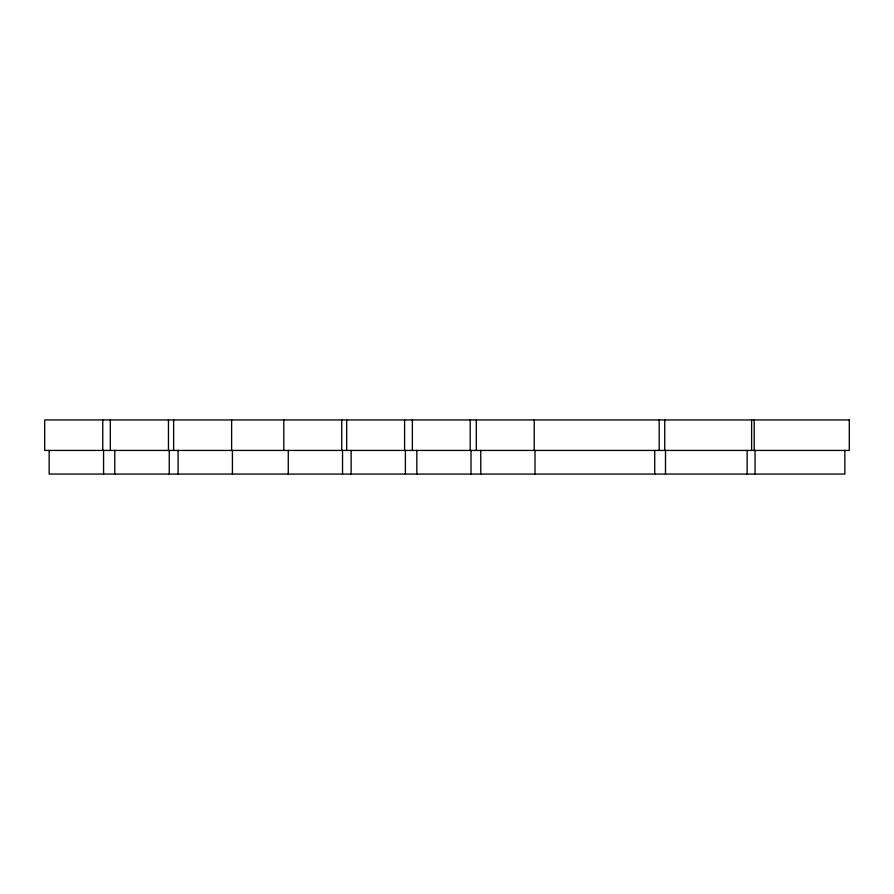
<?xml version="1.0" encoding="UTF-8"?>
<svg xmlns="http://www.w3.org/2000/svg" width="894" height="894" viewBox="0 0 894 894"><rect width="100%" height="100%" fill="white"/><g stroke="black" fill="none" stroke-linecap="round" stroke-linejoin="round"><path stroke-width="1.34" d="M844.852 450.431L844.852 474.055L49.159 474.055L49.159 450.431M755.061 450.431L755.061 474.055M754.201 419.945L754.201 450.431M751.608 419.945L751.608 450.431M747.149 450.431L747.149 474.055M665.494 450.431L665.494 474.055M664.745 419.945L664.745 450.431M659.18 419.945L659.18 450.431M654.732 450.431L654.732 474.055M535.014 450.431L535.014 474.055M534.21 419.945L534.21 450.431M480.76 450.431L480.76 474.055M476.301 419.945L476.301 450.431M471.015 450.431L471.015 474.055M470.199 419.945L470.199 450.431M416.827 450.431L416.827 474.055M412.369 419.945L412.369 450.431M405.395 450.431L405.395 474.055M404.591 419.945L404.591 450.431M351.141 450.431L351.141 474.055M346.682 419.945L346.682 450.431M342.536 450.431L342.536 474.055M341.731 419.945L341.731 450.431M288.281 450.431L288.281 474.055M283.811 419.945L283.811 450.431M232.418 450.431L232.418 474.055M231.624 419.945L231.624 450.431M178.085 450.431L178.085 474.055M173.626 419.945L173.626 450.431M169.245 450.431L169.245 474.055M168.452 419.945L168.452 450.431M114.778 450.431L114.778 474.055M110.308 419.945L110.308 450.431M103.57 450.431L103.57 474.055M102.765 419.945L102.765 450.431M849.3 419.945L44.7 419.945L44.7 450.431L849.3 450.431L849.3 419.945"/></g></svg>
